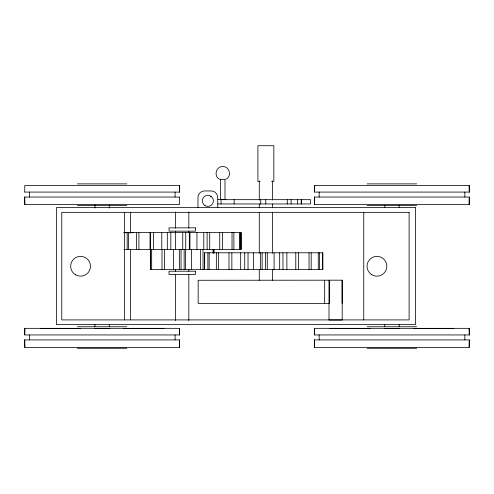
<?xml version="1.0" encoding="UTF-8"?>
<svg xmlns="http://www.w3.org/2000/svg" width="494" height="494" viewBox="0 0 494 494"><rect width="100%" height="100%" fill="white"/><g stroke="black" fill="none" stroke-linecap="round" stroke-linejoin="round"><path stroke-width="0.74" d="M179.52 197.05L179.421 204.516L24.799 204.516L24.7 197.05L24.799 204.516M179.421 347.381L179.52 339.915L179.415 347.381L24.799 347.381L24.7 339.915L24.799 347.381M469.195 204.516L469.3 197.05L469.201 204.516L314.579 204.516L314.48 197.05L314.579 204.516M469.201 347.381L469.3 339.915L469.195 347.381L314.579 347.381L314.48 339.915L314.579 347.381M24.7 192.08L24.805 185.466L179.421 185.466L179.52 192.08L179.421 185.466M24.799 328.337L24.7 334.944L24.805 328.337L179.421 328.337L179.52 334.944L179.421 328.337M314.585 185.466L314.48 192.08L314.579 185.466L469.201 185.466L469.3 192.08L469.201 185.466M314.579 328.337L314.48 334.944L314.585 328.337L469.201 328.337L469.3 334.944L469.201 328.337M225.931 179.285C232.192 176.426 229.525 166.175 222.775 166.54C216.032 166.175 213.365 176.426 219.626 179.285M260.184 181.366L257.905 181.366L257.905 145.724L273.849 145.724L273.849 181.366L271.57 181.366M77.373 183.885L126.847 183.885M367.153 183.885L416.627 183.885M24.799 192.08L179.421 192.08M314.579 192.08L469.201 192.08M24.799 197.05L179.421 197.05M314.579 197.05L469.201 197.05M217.91 199.415L226.073 199.415M217.91 203.96L310.522 203.96L310.522 199.669L221.04 199.669L221.04 203.96M77.373 205.411L126.847 205.411M367.153 205.411L416.627 205.411M123.963 232.557L241.245 232.557L241.245 249.39L123.963 249.39M123.883 232.699L133.843 232.699M77.373 326.75L126.847 326.75M367.153 326.75L416.627 326.75M40.187 328.615L80.726 328.615M94.502 328.615L109.792 328.615M123.494 328.615L164.033 328.615M329.967 328.615L370.506 328.615M384.283 328.615L399.572 328.615M413.274 328.615L453.813 328.615M24.799 334.944L179.421 334.944M314.579 334.944L469.201 334.944M24.799 339.915L179.421 339.915M314.579 339.915L469.201 339.915M77.373 348.276L126.847 348.276M367.153 348.276L416.627 348.276M464.86 192.08L464.86 197.05M464.86 334.944L464.86 339.915M399.195 205.183L399.195 207.492M399.195 324.453L399.195 326.762M384.77 205.183L384.77 207.492M384.77 324.453L384.77 326.762M363.757 212.34L363.757 319.908M342.101 280.197L342.101 303.402M329.659 280.271L329.659 303.372L198.156 303.372L198.156 280.271L342.206 280.184L342.206 320.032L329.004 320.032L329.004 280.184M324.675 280.271L324.675 303.372M322.638 252.798L322.638 269.631M319.519 252.798L319.519 269.631M319.167 192.08L319.167 197.05M319.167 334.944L319.167 339.915M318.266 252.798L318.266 269.631M311.189 252.798L311.189 269.631M309.046 252.798L309.046 269.631M301.575 199.669L301.575 203.96M301.217 199.669L301.217 203.96M298.629 252.798L298.629 269.631M297.419 199.669L297.419 203.96M295.789 252.798L295.789 269.631M291.089 199.669L291.089 203.96M287.255 199.669L287.255 203.96M286.884 252.798L286.884 269.631M282.963 252.798L282.963 269.631M279.672 252.798L279.672 269.631M274.084 252.798L274.084 269.631M272.478 180.847L272.478 200.119M272.478 203.973L272.478 207.826M272.478 212.451L272.478 253.305M272.478 269.489L272.478 280.277M267.26 252.798L267.26 269.631M265.784 199.669L265.784 203.96M265.581 252.798L265.581 269.631M262.129 252.798L262.129 269.631M260.721 199.669L260.721 203.96M260.35 252.798L260.35 269.631M259.276 180.847L259.276 200.119M259.276 203.973L259.276 207.826M259.276 212.451L259.276 253.305M259.276 269.489L259.276 280.277M253.521 252.798L253.521 269.631M248.025 252.798L248.025 269.631M244.721 252.798L244.721 269.631M240.924 232.557L240.924 249.39M240.677 252.798L240.677 269.631M240.245 232.557L240.245 249.39M239.442 232.557L239.442 249.39M234.15 199.669L234.15 203.96M233.884 232.557L233.884 249.39M232.032 232.557L232.032 249.39M231.853 252.798L231.853 269.631M228.994 252.798L228.994 269.631M224.986 199.415L224.986 179.161A6.261 6.261 0 0 1 220.695 179.205M222.473 232.557L222.473 249.39M220.59 179.168L220.59 199.415M219.75 232.557L219.75 249.39M218.509 252.798L218.509 269.631M217.761 207.813L217.761 197.551A6.601 6.601 0 0 0 211.16 190.95L204.559 190.95A6.601 6.601 0 0 0 197.958 197.551L197.958 207.813M216.347 252.798L216.347 269.631M213.958 249.39L213.958 253.132M213.76 249.39L213.76 253.132M213.031 249.39L213.031 253.132M209.703 232.557L209.703 249.39M209.172 252.798L209.172 269.631M207.894 252.798L207.894 269.631M207.116 232.557L207.116 249.39M204.67 252.798L204.67 269.631M204.399 269.631L204.399 252.798L322.878 252.798L322.878 269.631L150.491 269.607L150.491 249.39M203.794 232.557L203.794 249.39M203.022 249.39L203.022 269.607M200.533 249.39L200.533 269.607M196.945 232.557L196.945 249.39M191.413 249.39L191.413 269.607M189.937 232.557L189.937 249.39M189.326 232.557L189.326 249.39M188.819 211.975L188.819 228.148M188.819 231.229L188.819 232.767M188.819 269.73L188.819 271.268M188.819 274.349L188.819 320.55M185.725 232.557L185.725 249.39M185.54 249.39L185.54 269.607M184.145 249.39L184.145 269.607M182.743 232.557L182.743 249.39M181.045 249.39L181.045 269.607M179.347 249.39L179.347 269.607M175.629 211.975L175.629 228.148M175.629 231.229L175.629 232.767M175.629 269.73L175.629 271.268M175.629 274.349L175.629 320.55M175.537 232.557L175.537 249.39M175.08 192.08L175.08 197.05M175.08 334.944L175.08 339.915M173.431 249.39L173.431 269.607M170.838 232.557L170.838 249.39M167.318 232.557L167.318 249.39M164.533 249.39L164.533 269.607M162.007 249.39L162.007 269.607M161.785 232.557L161.785 249.39M153.467 232.557L153.467 249.39M151.677 249.39L151.677 269.607M150.689 249.39L150.689 269.607M150.367 232.557L150.367 249.39M150.04 232.557L150.04 249.39M138.907 232.557L138.907 249.39M136.535 232.557L136.535 249.39M130.577 212.34L130.577 233.088M130.577 249.223L130.577 319.908M128.594 232.557L128.594 249.39M127.174 232.557L127.174 249.39M124.42 212.34L124.42 319.908M109.322 204.973L109.322 208.054M109.322 324.472L109.322 326.787M94.897 204.973L94.897 208.054M94.897 324.472L94.897 326.787M29.387 192.08L29.387 197.05M29.387 334.944L29.387 339.915M210.568 196.705A4.952 4.952 0 0 1 210.981 197.007M415.398 207.616L56.452 207.616L56.452 324.632L415.398 324.632L415.398 207.616M409.106 212.34L61.769 212.34L61.769 319.908L409.106 319.908L409.106 212.34M195.414 227.858L169.034 227.858L169.034 231.155L195.414 231.155L195.414 227.858M195.414 271.212L169.034 271.212L169.034 274.51L195.414 274.51L195.414 271.212M75.607 274.837A9.899 9.899 0 0 0 90.458 266.266A9.899 9.899 0 0 0 75.607 257.689A9.899 9.899 0 0 0 75.607 274.837M371.229 274.361A9.899 9.899 0 0 0 386.79 267.155A9.899 9.899 0 0 0 372.772 257.281A9.899 9.899 0 0 0 371.229 274.361M205.035 205.658A5.582 5.582 0 0 0 213.439 200.891A5.582 5.582 0 0 0 205.103 195.994A5.582 5.582 0 0 0 205.035 205.658"/></g></svg>
